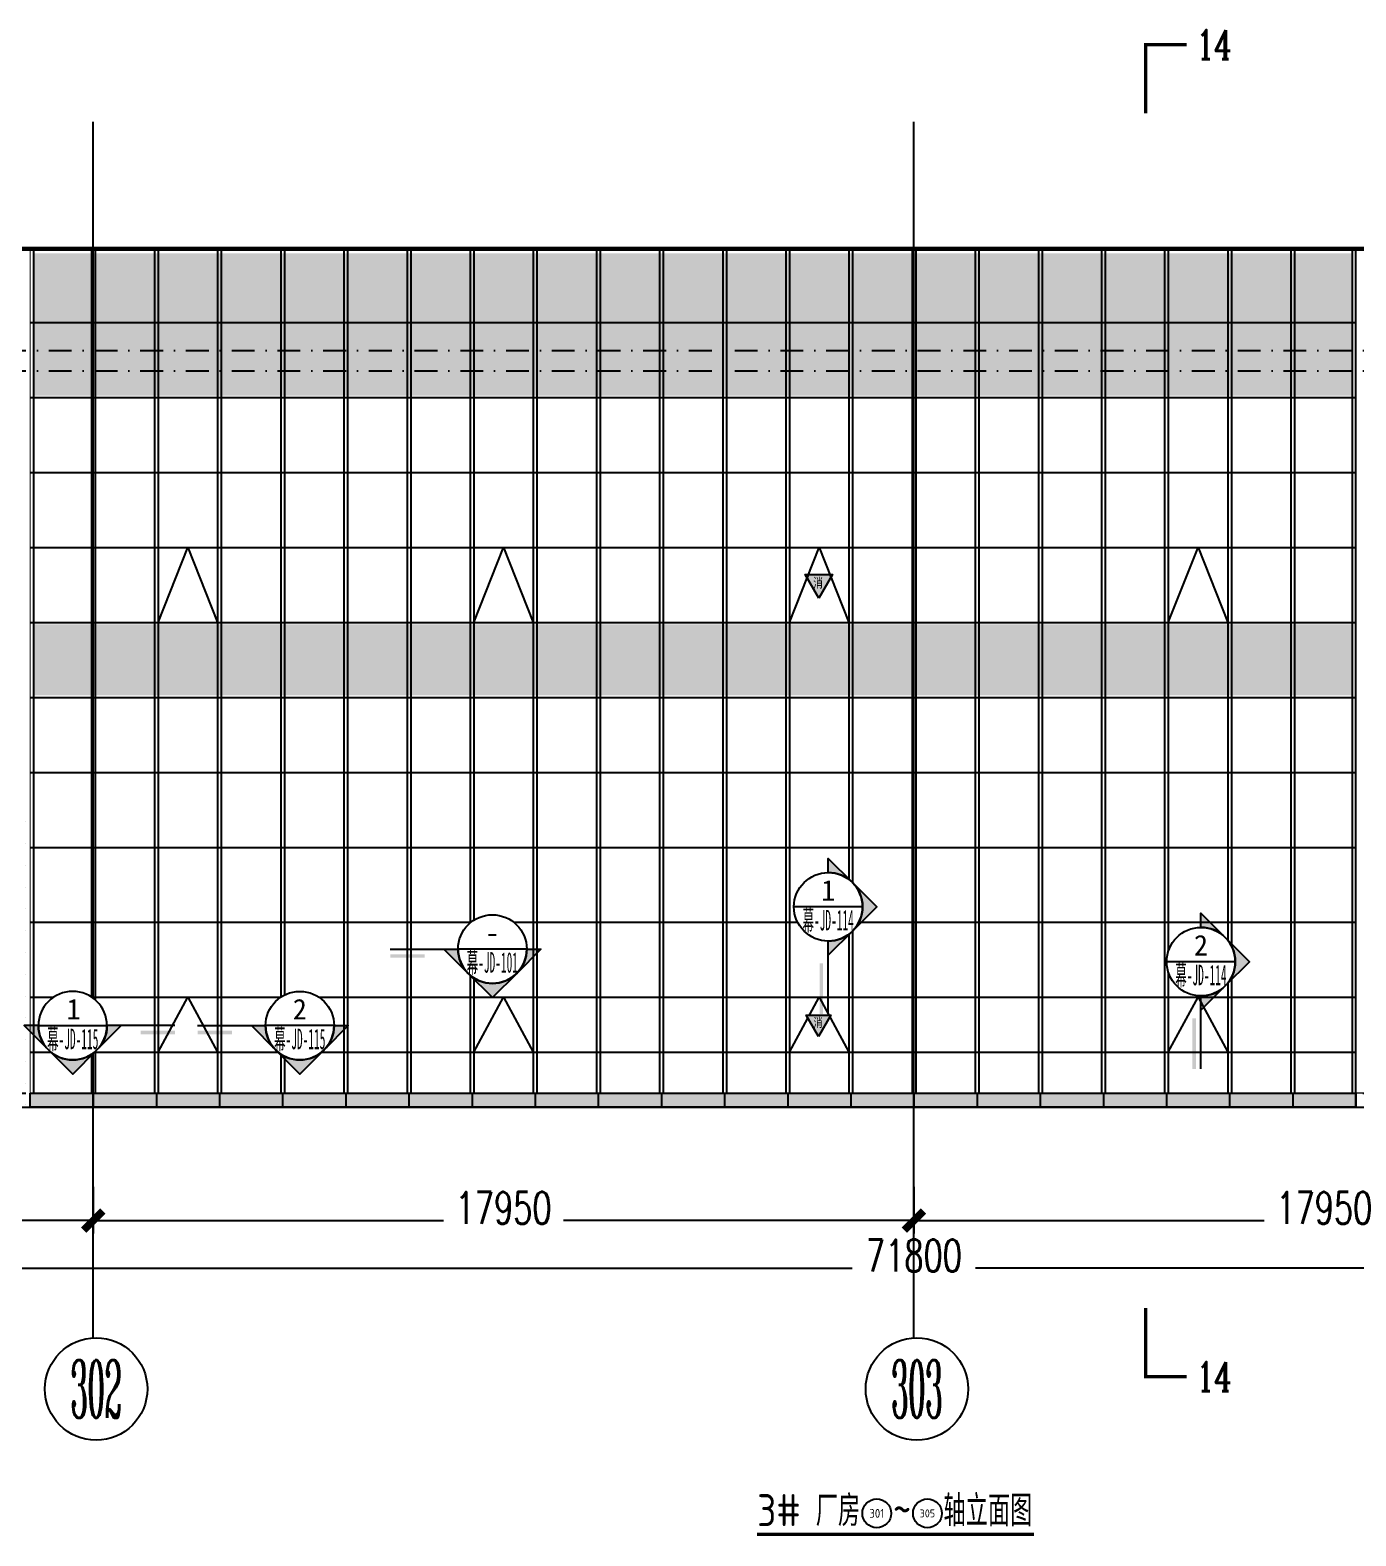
# Model space of a CAD drawing. Extents: x -2072575 to 87763, y 445513 to 805276.
# Drawn here: x -308620 to -279625, y 545166 to 578103 of the extents above; entities that cross this region are included whole.
import ezdxf
from ezdxf.enums import TextEntityAlignment as Align

# ---------------------------------------------------------------- set-up
doc = ezdxf.new("R2010")
doc.units = 0
doc.header["$LTSCALE"] = 1000
for name, pattern in [('CENTER', [2, 1.25, -0.25, 0.25, -0.25]), ('DASHDOT', [1, 0.5, -0.25, 0, -0.25]), ('DOT', [0.25, 0, -0.25])]:
    doc.linetypes.add(name, pattern=pattern)
doc.layers.get('Defpoints').update_dxf_attribs({"color": 210})
for name, color, linetype in [('!ZN1-填充-8', 8, 'Continuous'), ('!ZN1-文字-7', 7, 'Continuous'), ('!ZN1-标注-173', 173, 'Continuous'), ('!ZN3-玻璃幕墙-4', 4, 'Continuous'), ('!ZN4-辅助材料-1', 1, 'Continuous'), ('!ZN7-索引-3', 3, 'Continuous'), ('3符号', 3, 'Continuous'), ('3铝板幕墙', 3, 'Continuous'), ('4玻璃幕墙', 4, 'Continuous'), ('A-LIN-V', 9, 'Continuous'), ('A-SFCE', 30, 'Continuous'), ('AS-WALL', 40, 'Continuous'), ('DIM', 173, 'Continuous'), ('DIM_SYMB', 3, 'Continuous'), ('DOT', 8, 'DOT'), ('DOTE', 1, 'CENTER'), ('IE-填充-JYZS', 7, 'Continuous'), ('PUB_TEXT', 7, 'Continuous')]:
    doc.layers.add(name, color=color, linetype=linetype)
doc.layers.add('A-WALL-HATCH', color=8, linetype='Continuous', lineweight=13)
doc.layers.add('轮廓线', color=3, linetype='Continuous', lineweight=211)
doc.styles.add('_TCH_AXIS', font='COMPLEX', dxfattribs={"bigfont": 'GBCBIG'})
doc.styles.add('_TCH_LABEL', font='COMPLEX', dxfattribs={"bigfont": 'GBCBIG'})
doc.styles.add('DHTEXT-1', font='romans.shx', dxfattribs={"width": 0.7, "bigfont": 'chinese.shx'})
doc.styles.get("Standard").update_dxf_attribs({"font": 'gbenor.shx', "bigfont": 'gbcbig.shx'})
doc.styles.add('中南符号', font='simhei.ttf')
doc.styles.add('样式 1', font='romans.shx', dxfattribs={"width": 0.7, "bigfont": 'chinese.shx'})
doc.dimstyles.new('ZN280', dxfattribs={"dimscale": 280, "dimtxt": 2.5, "dimasz": 1.5, "dimexe": 1, "dimexo": 2, "dimgap": 0.9, "dimtad": 1, "dimdec": 0, "dimdsep": 46, "dimtxsty": 'DHTEXT-1', "dimblk": 'ARCHTICK', "dimcen": 2.5, "dimclrd": 173, "dimclre": 173, "dimclrt": 7, "dimazin": 2, "dimtfac": 1, "dimtdec": 0, "dimtix": 1, "dimtmove": 2, "dimatfit": 3, "dimfxl": 0, "dimarcsym": 0})

# ---------------------------------------------------------------- blocks, each defined once
blk = doc.blocks.new('tt6')
at = {"layer": '4玻璃幕墙'}
for p, q in [((-2029417, 535687), (-2029417, 517237)), ((-2029337, 535687), (-2029337, 517237))]:
    blk.add_line(p, q, dxfattribs=at)
blk = doc.blocks.new('*U122')
at = {"layer": '!ZN3-玻璃幕墙-4', "color": 7, "ltscale": 10}
blk.add_lwpolyline([(0, 0), (650, 1200), (1301, 0)], dxfattribs=at)
blk = doc.blocks.new('消防救援口标识')
blk.add_wipeout([(0, 0), (-150, 260), (150, 260)]).dxf.layer = '!ZN1-标注-173'
at = {"layer": '!ZN1-填充-8'}
h = blk.add_hatch(color=252, dxfattribs=at)
h.dxf.hatch_style = 1
h.paths.add_polyline_path([(0, 0), (-150, 260), (150, 260)])
at = {"layer": '!ZN1-标注-173'}
blk.add_lwpolyline([(0, 0), (-150, 260), (150, 260)], close=True, dxfattribs=at)
at = {"layer": '!ZN1-文字-7', "ltscale": 1.5, "style": '样式 1', "width": 0.7}
blk.add_text('消', height=120, dxfattribs=at).set_placement((-62, 164), align=Align.MIDDLE_LEFT)
blk = doc.blocks.new('紧急救援窗口')
at = {"layer": '!ZN4-辅助材料-1', "xscale": 1.8, "yscale": 1.8, "zscale": 1.8}
blk.add_blockref('消防救援口标识', (74715, -11410), dxfattribs=at)
blk = doc.blocks.new('_ArchTick')
at = {"color": 0, "linetype": 'ByBlock', "const_width": 0.4}
blk.add_lwpolyline([(-0.5, -0.5), (0.5, 0.5)], dxfattribs=at)
blk = doc.blocks.new('*D1009')
at = {"layer": 'Defpoints', "color": 0, "ltscale": 2800, "transparency": 16777216}
for p in [(0, -2527), (71800, -2527), (71800, -3824)]:
    blk.add_point(p, dxfattribs=at)
at = {"layer": 'DIM', "color": 173, "linetype": 'ByBlock', "lineweight": -2, "ltscale": 2800, "transparency": 16777216}
for p, q in [((0, -3087), (0, -4104)), ((71800, -3087), (71800, -4104)), ((0, -3824), (34551, -3824)), ((71800, -3824), (37249, -3824))]:
    blk.add_line(p, q, dxfattribs=at)
at = {"layer": 'DIM', "color": 173, "lineweight": -2, "ltscale": 2800, "transparency": 16777216, "xscale": 420, "yscale": 420, "zscale": 420, "rotation": 180}
blk.add_blockref('_ArchTick', (0, -3824), dxfattribs=at)
at = {"layer": 'DIM', "color": 173, "lineweight": -2, "ltscale": 2800, "transparency": 16777216, "xscale": 420, "yscale": 420, "zscale": 420}
blk.add_blockref('_ArchTick', (71800, -3824), dxfattribs=at)
at = {"layer": 'DIM', "color": 7, "ltscale": 2800, "transparency": 16777216, "insert": (35900, -3549), "char_height": 700, "attachment_point": 5, "style": 'DHTEXT-1'}
blk.add_mtext('71800', dxfattribs=at)
blk = doc.blocks.new('*D1019')
at = {"layer": 'Defpoints', "color": 0, "ltscale": 2800, "transparency": 16777216}
for p in [(35900, -1487), (53850, -1487), (53850, -2784)]:
    blk.add_point(p, dxfattribs=at)
at = {"layer": 'DIM', "color": 173, "linetype": 'ByBlock', "lineweight": -2, "ltscale": 2800, "transparency": 16777216}
for p, q in [((35900, -2047), (35900, -3064)), ((53850, -2047), (53850, -3064)), ((35900, -2784), (43561, -2784)), ((53850, -2784), (46189, -2784))]:
    blk.add_line(p, q, dxfattribs=at)
at = {"layer": 'DIM', "color": 173, "lineweight": -2, "ltscale": 2800, "transparency": 16777216, "xscale": 420, "yscale": 420, "zscale": 420, "rotation": 180}
blk.add_blockref('_ArchTick', (35900, -2784), dxfattribs=at)
at = {"layer": 'DIM', "color": 173, "lineweight": -2, "ltscale": 2800, "transparency": 16777216, "xscale": 420, "yscale": 420, "zscale": 420}
blk.add_blockref('_ArchTick', (53850, -2784), dxfattribs=at)
at = {"layer": 'DIM', "color": 7, "ltscale": 2800, "transparency": 16777216, "insert": (44875, -2509), "char_height": 700, "attachment_point": 5, "style": 'DHTEXT-1'}
blk.add_mtext('17950', dxfattribs=at)
blk = doc.blocks.new('*D1020')
at = {"layer": 'Defpoints', "color": 0, "ltscale": 2800, "transparency": 16777216}
for p in [(17950, -1487), (35900, -1487), (35900, -2784)]:
    blk.add_point(p, dxfattribs=at)
at = {"layer": 'DIM', "color": 173, "linetype": 'ByBlock', "lineweight": -2, "ltscale": 2800, "transparency": 16777216}
for p, q in [((17950, -2047), (17950, -3064)), ((35900, -2047), (35900, -3064)), ((17950, -2784), (25611, -2784)), ((35900, -2784), (28239, -2784))]:
    blk.add_line(p, q, dxfattribs=at)
at = {"layer": 'DIM', "color": 173, "lineweight": -2, "ltscale": 2800, "transparency": 16777216, "xscale": 420, "yscale": 420, "zscale": 420, "rotation": 180}
blk.add_blockref('_ArchTick', (17950, -2784), dxfattribs=at)
at = {"layer": 'DIM', "color": 173, "lineweight": -2, "ltscale": 2800, "transparency": 16777216, "xscale": 420, "yscale": 420, "zscale": 420}
blk.add_blockref('_ArchTick', (35900, -2784), dxfattribs=at)
at = {"layer": 'DIM', "color": 7, "ltscale": 2800, "transparency": 16777216, "insert": (26925, -2509), "char_height": 700, "attachment_point": 5, "style": 'DHTEXT-1'}
blk.add_mtext('17950', dxfattribs=at)
blk = doc.blocks.new('*D1021')
at = {"layer": 'Defpoints', "color": 0, "ltscale": 2800, "transparency": 16777216}
for p in [(0, -1487), (17950, -1487), (17950, -2784)]:
    blk.add_point(p, dxfattribs=at)
at = {"layer": 'DIM', "color": 173, "linetype": 'ByBlock', "lineweight": -2, "ltscale": 2800, "transparency": 16777216}
for p, q in [((0, -2047), (0, -3064)), ((17950, -2047), (17950, -3064)), ((0, -2784), (7661, -2784)), ((17950, -2784), (10289, -2784))]:
    blk.add_line(p, q, dxfattribs=at)
at = {"layer": 'DIM', "color": 173, "lineweight": -2, "ltscale": 2800, "transparency": 16777216, "xscale": 420, "yscale": 420, "zscale": 420, "rotation": 180}
blk.add_blockref('_ArchTick', (0, -2784), dxfattribs=at)
at = {"layer": 'DIM', "color": 173, "lineweight": -2, "ltscale": 2800, "transparency": 16777216, "xscale": 420, "yscale": 420, "zscale": 420}
blk.add_blockref('_ArchTick', (17950, -2784), dxfattribs=at)
at = {"layer": 'DIM', "color": 7, "ltscale": 2800, "transparency": 16777216, "insert": (8975, -2509), "char_height": 700, "attachment_point": 5, "style": 'DHTEXT-1'}
blk.add_mtext('17950', dxfattribs=at)
blk = doc.blocks.new('卓越-轴号')
blk.add_circle((0, 0), 4)
at = {"color": 0, "style": '_TCH_AXIS', "width": 1.041667, "flags": 8}
blk.add_attdef('A', text='', height=4.48, dxfattribs=at).set_placement((-2, -2.24), (2, -2.24), align=Align.FIT)
blk = doc.blocks.new('*U144')
at = {"const_width": 0.5}
for points in [[(6, 0), (0, 0), (0, -10)], [(6, -194.22), (0, -194.22), (0, -184.22)]]:
    blk.add_lwpolyline(points, dxfattribs=at)
at = {"color": 0, "style": '_TCH_LABEL', "width": 0.705882, "flags": 8}
for tag, p in [('编号上', (10.01, 0)), ('编号下', (10.01, -194.22))]:
    blk.add_attdef(tag, text='', height=4.25, dxfattribs=at).set_placement(p, align=Align.MIDDLE_CENTER)
blk = doc.blocks.new('*U151')
blk.add_trace([(0, -1.25), (0, -0.75), (5, -1.25), (5, -0.75)])
blk = doc.blocks.new('*U152')
at = {"linetype": 'Continuous'}
blk.add_wipeout([(0.09, -5), (0.46, -4.98), (0.83, -4.94), (1.19, -4.86), (1.55, -4.76), (1.89, -4.63), (2.23, -4.48), (2.55, -4.3), (2.87, -4.1), (3.16, -3.88), (3.44, -3.64), (3.7, -3.37), (3.94, -3.09), (4.15, -2.79), (4.35, -2.48), (4.52, -2.15), (4.67, -1.81), (4.79, -1.46), (4.88, -1.1), (4.95, -0.74), (4.99, -0.37), (5, 0), (4.99, 0.37), (4.95, 0.74), (4.88, 1.1), (4.79, 1.46), (4.67, 1.81), (4.52, 2.15), (4.35, 2.48), (4.15, 2.79), (3.94, 3.09), (3.7, 3.37), (3.44, 3.64), (3.16, 3.88), (2.87, 4.1), (2.55, 4.3), (2.23, 4.48), (1.89, 4.63), (1.55, 4.76), (1.19, 4.86), (0.83, 4.94), (0.46, 4.98), (0.09, 5), (-0.28, 5), (-0.65, 4.96), (-1.01, 4.9), (-1.37, 4.81), (-1.72, 4.7), (-2.07, 4.56), (-2.4, 4.42), (-2.72, 4.21), (-3.02, 3.99), (-3.31, 3.76), (-3.57, 3.51), (-3.82, 3.23), (-4.05, 2.94), (-4.26, 2.64), (-4.44, 2.31), (-4.6, 1.98), (-4.73, 1.63), (-4.84, 1.28), (-4.92, 0.92), (-4.98, 0.55), (-5, 0.18), (-5, -0.18), (-4.98, -0.55), (-4.92, -0.92), (-4.84, -1.28), (-4.73, -1.63), (-4.6, -1.98), (-4.44, -2.31), (-4.26, -2.64), (-4.05, -2.94), (-3.82, -3.23), (-3.57, -3.51), (-3.31, -3.76), (-3.02, -3.99), (-2.72, -4.21), (-2.4, -4.4), (-2.07, -4.56), (-1.72, -4.7), (-1.37, -4.81), (-1.01, -4.9), (-0.65, -4.96), (-0.28, -5)], dxfattribs=at)
h = blk.add_hatch(color=256)
h.paths.add_polyline_path([(-3.54, -3.54), (-7.07, 0), (-5, 0, 0.198912)])
h.paths.add_polyline_path([(3.54, -3.54), (0, -7.07), (-3.54, -3.54, 0.414214)])
h.paths.add_polyline_path([(5, 0), (7.07, 0), (3.54, -3.54, 0.198912)])
for points in [[(-7.07, 0), (-5, 0, 0.198912), (-3.54, -3.54), (-7.07, 0)], [(5, 0), (7.07, 0), (3.54, -3.54, 0.198912), (5, 0)], [(-3.54, -3.54, 0.414214), (3.54, -3.54), (0, -7.07), (-3.54, -3.54, 0.414214)]]:
    blk.add_lwpolyline(points, format="xyb", close=True)
at = {"ltscale": 10}
blk.add_circle((0, 0), 5, dxfattribs=at)
blk = doc.blocks.new('Zsymbol-CutIndexes_3')
at = {"linetype": 'Continuous'}
blk.add_line((5.01, 0), (-5.01, 0), dxfattribs=at)
at = {"color": 0, "style": '中南符号'}
blk.add_attdef('视图', text='', height=3, dxfattribs=at).set_placement((0, 0), align=Align.BOTTOM_CENTER)
at = {"color": 0, "style": '中南符号', "width": 0.692568}
blk.add_attdef('图号', text='', height=3, dxfattribs=at).set_placement((-3.74, -3.44), (3.73, -3.44), align=Align.FIT)
blk = doc.blocks.new('*U153')
blk.add_trace([(0, 1.25), (0, 0.75), (7.38, 1.25), (7.38, 0.75)])
blk = doc.blocks.new('20250821134329')
at = {"layer": 'DOT', "linetype": 'DASHDOT'}
for p, q in [((-9023.9, 18500), (80823.9, 18500)), ((-9023.9, 16250), (80823.9, 16250)), ((-9023.9, 15800), (80823.9, 15800)), ((-9023.9, 0), (80823.9, 0))]:
    blk.add_line(p, q, dxfattribs=at)
at = {"layer": 'DOTE', "ltscale": 280}
for p, q in [((17950, -5350), (17950, 21247.6)), ((35900, -5350), (35900, 21247.6))]:
    blk.add_line(p, q, dxfattribs=at)
at = {"layer": '3符号', "color": 7}
ref = blk.add_blockref('卓越-轴号', (18014.3, -6468.2), dxfattribs=dict(at, xscale=280, yscale=280, zscale=280))
ref.add_attrib('A', '302', dxfattribs={"layer": '0', "color": 0, "height": 1254.4, "style": '_TCH_AXIS', "width": 0.353774}).set_placement((17454.3, -7095.4), (18574.3, -7095.4), align=Align.FIT)
ref = blk.add_blockref('卓越-轴号', (35964.3, -6468.2), dxfattribs=dict(at, xscale=280, yscale=280, zscale=280))
ref.add_attrib('A', '303', dxfattribs={"layer": '0', "color": 0, "height": 1254.4, "style": '_TCH_AXIS', "width": 0.353774}).set_placement((35404.3, -7095.4), (36524.3, -7095.4), align=Align.FIT)
at = {"layer": 'DIM', "ltscale": 2800}
for base, p1, p2, picture, middle in [((17950, -2784.1), (0, -1487.5), (17950, -1487.5), '*D1021', (8975, -2509.1)), ((35900, -2784.1), (17950, -1487.5), (35900, -1487.5), '*D1020', (26925, -2509.1)), ((53850, -2784.1), (35900, -1487.5), (53850, -1487.5), '*D1019', (44875, -2509.1)), ((71800, -3824.1), (0, -2527.5), (71800, -2527.5), '*D1009', (35900, -3549.1))]:
    dim = blk.add_linear_dim(base=base, p1=p1, p2=p2, angle=360, dimstyle='ZN280', dxfattribs=at)
    dim.commit()
    dim.dimension.update_dxf_attribs({"geometry": picture, "text_midpoint": middle, "dimtype": 129})

msp = doc.modelspace()

# ---------------------------------------------------------------- hatches: boundary and pattern name
at = {"layer": '!ZN1-填充-8', "ltscale": 0.5}
h = msp.add_hatch(dxfattribs=at)
h.set_pattern_fill('石膏板', color=8, scale=80)
h.set_pattern_definition([(45, (1721868.66, 10977.37), (-200.000005, 200.000005), [64, -218.84272]), (135, (1722313.92, 10977.37), (-200.000005, -200.000005), [64, -218.84272])])
h.paths.add_polyline_path([(-308540.4, 573219.7), (-279704.8, 573219.7), (-279704.8, 570110.6), (-308540.4, 570110.6)])
h = msp.add_hatch(dxfattribs=at)
h.set_pattern_fill('石膏板', color=8, scale=80)
h.set_pattern_definition([(45, (1721868.66, 2777.37), (-200.000005, 200.000005), [64, -218.84272]), (135, (1722313.92, 2777.37), (-200.000005, -200.000005), [64, -218.84272])])
h.paths.add_polyline_path([(-308540.4, 565104.6), (-279704.8, 565104.6), (-279704.8, 563550.6), (-308540.4, 563550.6)])
at = {"layer": '!ZN1-填充-8'}
h = msp.add_hatch(dxfattribs=at)
h.set_pattern_fill('DOTS', color=141, scale=150, style=0)
h.paths.add_polyline_path([(-308840.4, 560847.6), (-308620.2, 560847.6), (-308620.2, 554547.6), (-308840.4, 554547.6)])
h = msp.add_hatch(dxfattribs=at)
h.set_pattern_fill('DOTS', color=141, scale=100, style=0)
h.paths.add_polyline_path([(-308620.2, 554847.6), (-279624.8, 554847.6), (-279624.8, 554547.6), (-308620.2, 554547.6)])
at = {"layer": 'IE-填充-JYZS', "ltscale": 10}
h = msp.add_hatch(dxfattribs=at)
h.set_pattern_fill('DOTS', color=141, scale=10)
h.set_pattern_definition([(0, (-325890.399, 573297.57), (7.9375, 15.875), [0, -15.875])])
h.paths.add_polyline_path([(-325890.4, 573347.6), (-252690.4, 573347.6), (-252690.4, 573297.6), (-325890.4, 573297.6)])

# ---------------------------------------------------------------- linework, layer by layer
at = {"layer": '!ZN3-玻璃幕墙-4', "color": 7, "ltscale": 10}
for points in [[(-305819.6, 565147.6), (-305169.2, 566787.6), (-304518.9, 565147.6)], [(-298915.8, 565147.6), (-298265.4, 566787.6), (-297615, 565147.6)], [(-283727.3, 565147.6), (-283076.9, 566787.6), (-282426.6, 565147.6)]]:
    msp.add_lwpolyline(points, dxfattribs=at)
at = {"layer": '!ZN7-索引-3', "ltscale": 3}
for p, q in [((-300744.7, 558002.1), (-298509.6, 558002.1)), ((-283012.5, 555382.5), (-283012.5, 557726.4)), ((-305453.7, 556327.8), (-307688.8, 556327.8)), ((-304956.5, 556327.8), (-302721.4, 556327.8))]:
    msp.add_line(p, q, dxfattribs=at)
at = {"layer": '3铝板幕墙', "ltscale": 10}
for p, q in [((-308580.4, 573297.6), (-308580.4, 573347.6)), ((-307240.4, 573297.6), (-307240.4, 573347.6)), ((-305859.6, 573297.6), (-305859.6, 573347.6)), ((-304478.9, 573297.6), (-304478.9, 573347.6)), ((-303098.1, 573297.6), (-303098.1, 573347.6)), ((-301717.3, 573297.6), (-301717.3, 573347.6)), ((-300336.6, 573297.6), (-300336.6, 573347.6)), ((-298955.8, 573297.6), (-298955.8, 573347.6)), ((-297575, 573297.6), (-297575, 573347.6)), ((-296194.2, 573297.6), (-296194.2, 573347.6)), ((-294813.5, 573297.6), (-294813.5, 573347.6)), ((-293432.7, 573297.6), (-293432.7, 573347.6)), ((-292051.9, 573297.6), (-292051.9, 573347.6)), ((-290671.2, 573297.6), (-290671.2, 573347.6)), ((-289290.4, 573297.6), (-289290.4, 573347.6)), ((-287909.6, 573297.6), (-287909.6, 573347.6)), ((-286528.9, 573297.6), (-286528.9, 573347.6)), ((-285148.1, 573297.6), (-285148.1, 573347.6)), ((-283767.3, 573297.6), (-283767.3, 573347.6)), ((-282386.6, 573297.6), (-282386.6, 573347.6)), ((-281005.8, 573297.6), (-281005.8, 573347.6)), ((-279664.8, 573297.6), (-279664.8, 573347.6))]:
    msp.add_line(p, q, dxfattribs=at)
at = {"layer": '3铝板幕墙', "ltscale": 1000}
for p, q in [((-307240.4, 554847.6), (-307240.4, 554547.6)), ((-305859.6, 554847.6), (-305859.6, 554547.6)), ((-304478.9, 554847.6), (-304478.9, 554547.6)), ((-303098.1, 554847.6), (-303098.1, 554547.6)), ((-301717.3, 554847.6), (-301717.3, 554547.6)), ((-300336.6, 554847.6), (-300336.6, 554547.6)), ((-298955.8, 554847.6), (-298955.8, 554547.6)), ((-297575, 554847.6), (-297575, 554547.6)), ((-296194.2, 554847.6), (-296194.2, 554547.6)), ((-294813.5, 554847.6), (-294813.5, 554547.6)), ((-293432.7, 554847.6), (-293432.7, 554547.6)), ((-292051.9, 554847.6), (-292051.9, 554547.6)), ((-290671.2, 554847.6), (-290671.2, 554547.6)), ((-289290.4, 554847.6), (-289290.4, 554547.6)), ((-287909.6, 554847.6), (-287909.6, 554547.6)), ((-286528.9, 554847.6), (-286528.9, 554547.6)), ((-285148.1, 554847.6), (-285148.1, 554547.6)), ((-283767.3, 554847.6), (-283767.3, 554547.6)), ((-282386.6, 554847.6), (-282386.6, 554547.6)), ((-281005.8, 554847.6), (-281005.8, 554547.6))]:
    msp.add_line(p, q, dxfattribs=at)
at = {"layer": '3铝板幕墙', "ltscale": 10}
msp.add_lwpolyline([(-325890.4, 573347.6), (-252690.4, 573347.6), (-252690.4, 573297.6), (-325890.4, 573297.6)], close=True, dxfattribs=at)
at = {"layer": '3铝板幕墙', "ltscale": 1000}
msp.add_lwpolyline([(-308620.2, 554847.6), (-279624.8, 554847.6), (-279624.8, 554547.6), (-308620.2, 554547.6)], close=True, dxfattribs=at)
at = {"layer": '4玻璃幕墙', "ltscale": 10}
for p, q in [((-308540.4, 554847.6), (-308540.4, 573297.6)), ((-279704.8, 573297.6), (-279704.8, 554847.6))]:
    msp.add_line(p, q, dxfattribs=at)
at = {"layer": '4玻璃幕墙'}
for p, q in [((-308620.2, 571707.6), (-279624.8, 571707.6)), ((-308620.2, 570067.6), (-279624.8, 570067.6)), ((-308620.2, 568427.6), (-279624.8, 568427.6)), ((-308620.2, 566787.6), (-279624.8, 566787.6)), ((-308620.2, 565147.6), (-279624.8, 565147.6)), ((-308620.2, 563507.6), (-279624.8, 563507.6)), ((-308620.2, 561867.6), (-279624.8, 561867.6)), ((-308620.2, 560227.6), (-279624.8, 560227.6)), ((-308620.2, 558587.6), (-279624.8, 558587.6)), ((-308620.2, 556947.6), (-279624.8, 556947.6)), ((-308620.2, 555747.6), (-279624.8, 555747.6))]:
    msp.add_line(p, q, dxfattribs=at)
at = {"layer": 'A-LIN-V'}
for p, q in [((-325890.4, 573347.6), (-252690.5, 573347.6)), ((-325890.4, 573297.6), (-252690.5, 573297.6)), ((-279624.8, 554547.6), (-279624.8, 573297.6))]:
    msp.add_line(p, q, dxfattribs=at)
at = {"layer": 'A-WALL-HATCH'}
msp.add_line((-278990.4, 554847.6), (-308621.2, 554847.6), dxfattribs=at)
at = {"layer": 'AS-WALL'}
msp.add_line((-334214.3, 554547.6), (-245516.5, 554547.6), dxfattribs=at)
at = {"layer": 'DIM_SYMB', "const_width": 70}
msp.add_lwpolyline([(-292720.2, 545201.5), (-286666.2, 545201.5)], dxfattribs=at)
at = {"layer": 'PUB_TEXT'}
for centre in [(-290103.9, 545658.7), (-288995.5, 545658.7)]:
    msp.add_circle(centre, 315, dxfattribs=at)
at = {"layer": '轮廓线', "ltscale": 10, "const_width": 20}
for points in [[(-308870.4, 573297.6), (-308620.4, 573297.5), (-308620.2, 554547.6), (-308870.4, 554547.6), (-308870.4, 573297.6)], [(-279624.8, 573297.6), (-279371.7, 573297.6), (-279371.7, 554547.6), (-279624.8, 554547.6), (-279624.8, 573297.6)]]:
    msp.add_lwpolyline(points, dxfattribs=at)

# ---------------------------------------------------------------- block references
at = {"layer": '!ZN3-玻璃幕墙-4', "ltscale": 500}
for p in [(-305819.6, 555747.6), (-298915.8, 555747.6), (-292011.9, 555747.6), (-283727.3, 555747.6)]:
    msp.add_blockref('*U122', p, dxfattribs=at)
at = {"layer": '!ZN7-索引-3', "color": 7, "ltscale": 3, "yscale": 150, "zscale": 150}
for p, xscale in [((-300744.7, 558002.1), 150), ((-305453.7, 556327.8), -150), ((-304956.5, 556327.8), 150)]:
    msp.add_blockref('*U151', p, dxfattribs=dict(at, xscale=xscale))
at = {"layer": '!ZN7-索引-3', "color": 7, "ltscale": 3, "xscale": 150, "yscale": 150, "zscale": 150, "rotation": 90}
msp.add_blockref('*U153', (-283012.5, 555382.5), dxfattribs=at)
at = {"layer": '3符号', "color": 7}
ref = msp.add_blockref('*U144', (-284223.7, 577784.6), dxfattribs=dict(at, xscale=150, yscale=150, zscale=150))
ref.add_attrib('编号上', '14', dxfattribs={"layer": '0', "color": 0, "height": 637.5, "style": '_TCH_LABEL', "width": 0.705882}).set_placement((-282722.9, 577784.6), align=Align.MIDDLE_CENTER)
ref.add_attrib('编号下', '14', dxfattribs={"layer": '0', "color": 0, "height": 637.5, "style": '_TCH_LABEL', "width": 0.705882}).set_placement((-282722.9, 548650.9), align=Align.MIDDLE_CENTER)
at = {"layer": 'A-LIN-V', "xscale": -1}
for p in [(-2336617.3, 37610.1), (-2335236.6, 37610.1), (-2333855.8, 37610.1), (-2332475, 37610.1), (-2331094.3, 37610.1), (-2329713.5, 37610.1), (-2328332.7, 37610.1), (-2326951.9, 37610.1), (-2325571.2, 37610.1), (-2324190.4, 37610.1), (-2322809.6, 37610.1), (-2321428.9, 37610.1), (-2320048.1, 37610.1), (-2318667.3, 37610.1)]:
    msp.add_blockref('tt6', p, dxfattribs=at)
at = {"layer": 'A-LIN-V'}
for p in [(1741467.3, 37610.1), (1742848.1, 37610.1), (1744228.8, 37610.1), (1745609.6, 37610.1), (1746990.4, 37610.1), (1748371.1, 37610.1)]:
    msp.add_blockref('tt6', p, dxfattribs=at)

# ---------------------------------------------------------------- texts
at = {"layer": 'PUB_TEXT'}
for s, height, p in [('厂房', 675.18, (-291436.8, 545378.7)), ('轴立面图', 675.18, (-288645.5, 545378.7)), ('3#', 700, (-292720.2, 545378.7)), ('~', 700, (-289753.9, 545378.7))]:
    msp.add_text(s, height=height, dxfattribs=at).set_placement(p)
for s, height, width, p, p2 in [('301', 191.75, 1.164924, (-290266.7, 545562.8), (-289941, 545562.8)), ('305', 172.13, 1.178164, (-289163.8, 545572.6), (-288827.3, 545572.6))]:
    msp.add_text(s, height=height, dxfattribs=dict(at, width=width)).set_placement(p, p2, align=Align.FIT)

# ---------------------------------------------------------------- next in the draw order: block references
at = {"layer": 'A-SFCE'}
msp.add_blockref('紧急救援窗口', (-366090.3, 567498), dxfattribs=at)

# ---------------------------------------------------------------- next in the draw order: linework, layer by layer
at = {"layer": '!ZN7-索引-3', "ltscale": 3}
msp.add_line((-291164.5, 556582.5), (-291164.5, 558926.4), dxfattribs=at)

# ---------------------------------------------------------------- next in the draw order: block references
at = {"layer": '!ZN7-索引-3', "color": 7, "ltscale": 3, "xscale": 150, "yscale": 150, "zscale": 150, "rotation": 90}
msp.add_blockref('*U153', (-291164.5, 556582.5), dxfattribs=at)
at = {"layer": 'DIM', "ltscale": 10}
msp.add_blockref('20250821134329', (-325190.4, 554847.6), dxfattribs=at)

# ---------------------------------------------------------------- next in the draw order: block references
at = {"layer": '!ZN4-辅助材料-1', "xscale": 2, "yscale": 2, "zscale": 2}
msp.add_blockref('消防救援口标识', (-291368.5, 565675.7), dxfattribs=at)
at = {"layer": '!ZN7-索引-3', "color": 7, "ltscale": 3, "xscale": 150, "yscale": 150, "zscale": 150, "rotation": 90}
for p in [(-291164.5, 558926.4), (-283012.5, 557726.4)]:
    msp.add_blockref('*U152', p, dxfattribs=at)
at = {"layer": '!ZN7-索引-3', "color": 7, "ltscale": 3, "yscale": 150, "zscale": 150}
for p, xscale in [((-298509.6, 558002.1), 150), ((-307688.8, 556327.8), -150), ((-302721.4, 556327.8), 150)]:
    msp.add_blockref('*U152', p, dxfattribs=dict(at, xscale=xscale))

# ---------------------------------------------------------------- next in the draw order: linework, layer by layer
at = {"layer": '!ZN3-玻璃幕墙-4', "color": 7, "ltscale": 10}
msp.add_lwpolyline([(-292011.9, 565147.6), (-291361.6, 566787.6), (-290711.2, 565147.6)], dxfattribs=at)

# ---------------------------------------------------------------- next in the draw order: block references
at = {"layer": '!ZN7-索引-3', "color": 7, "ltscale": 3}
ref = msp.add_blockref('Zsymbol-CutIndexes_3', (-291164.5, 558926.4), dxfattribs=dict(at, xscale=150, yscale=150, zscale=150))
ref.add_attrib('视图', '1', dxfattribs={"layer": '0', "color": 0, "height": 450, "style": '中南符号'}).set_placement((-291164.5, 558926.4), align=Align.BOTTOM_CENTER)
ref.add_attrib('图号', '幕-JD-114', dxfattribs={"layer": '0', "color": 0, "height": 450, "style": '中南符号', "width": 0.38476}).set_placement((-291725.8, 558410.3), (-290605.3, 558410.3), align=Align.FIT)
ref = msp.add_blockref('Zsymbol-CutIndexes_3', (-298509.6, 558002.1), dxfattribs=dict(at, xscale=150, yscale=150, zscale=150))
ref.add_attrib('视图', '-', dxfattribs={"layer": '0', "color": 0, "height": 450, "style": '中南符号'}).set_placement((-298509.6, 558002.1), align=Align.BOTTOM_CENTER)
ref.add_attrib('图号', '幕-JD-101', dxfattribs={"layer": '0', "color": 0, "height": 450, "style": '中南符号', "width": 0.38476}).set_placement((-299070.9, 557486), (-297950.3, 557486), align=Align.FIT)
ref = msp.add_blockref('Zsymbol-CutIndexes_3', (-283012.5, 557726.4), dxfattribs=dict(at, xscale=150, yscale=150, zscale=150))
ref.add_attrib('视图', '2', dxfattribs={"layer": '0', "color": 0, "height": 450, "style": '中南符号'}).set_placement((-283012.5, 557726.4), align=Align.BOTTOM_CENTER)
ref.add_attrib('图号', '幕-JD-114', dxfattribs={"layer": '0', "color": 0, "height": 450, "style": '中南符号', "width": 0.38476}).set_placement((-283573.9, 557210.3), (-282453.3, 557210.3), align=Align.FIT)
ref = msp.add_blockref('Zsymbol-CutIndexes_3', (-307688.8, 556327.8), dxfattribs=dict(at, xscale=-150, yscale=150, zscale=150))
ref.add_attrib('视图', '1', dxfattribs={"layer": '0', "color": 0, "height": 450, "style": '中南符号'}).set_placement((-307671.1, 556327.8), align=Align.BOTTOM_CENTER)
ref.add_attrib('图号', '幕-JD-115', dxfattribs={"layer": '0', "color": 0, "height": 450, "style": '中南符号', "width": 0.38476}).set_placement((-308248, 555811.6), (-307127.4, 555811.6), align=Align.FIT)
ref = msp.add_blockref('Zsymbol-CutIndexes_3', (-302721.4, 556327.8), dxfattribs=dict(at, xscale=150, yscale=150, zscale=150))
ref.add_attrib('视图', '2', dxfattribs={"layer": '0', "color": 0, "height": 450, "style": '中南符号'}).set_placement((-302721.4, 556327.8), align=Align.BOTTOM_CENTER)
ref.add_attrib('图号', '幕-JD-115', dxfattribs={"layer": '0', "color": 0, "height": 450, "style": '中南符号', "width": 0.38476}).set_placement((-303282.8, 555811.6), (-302162.2, 555811.6), align=Align.FIT)

doc.saveas('drawing.dxf')
